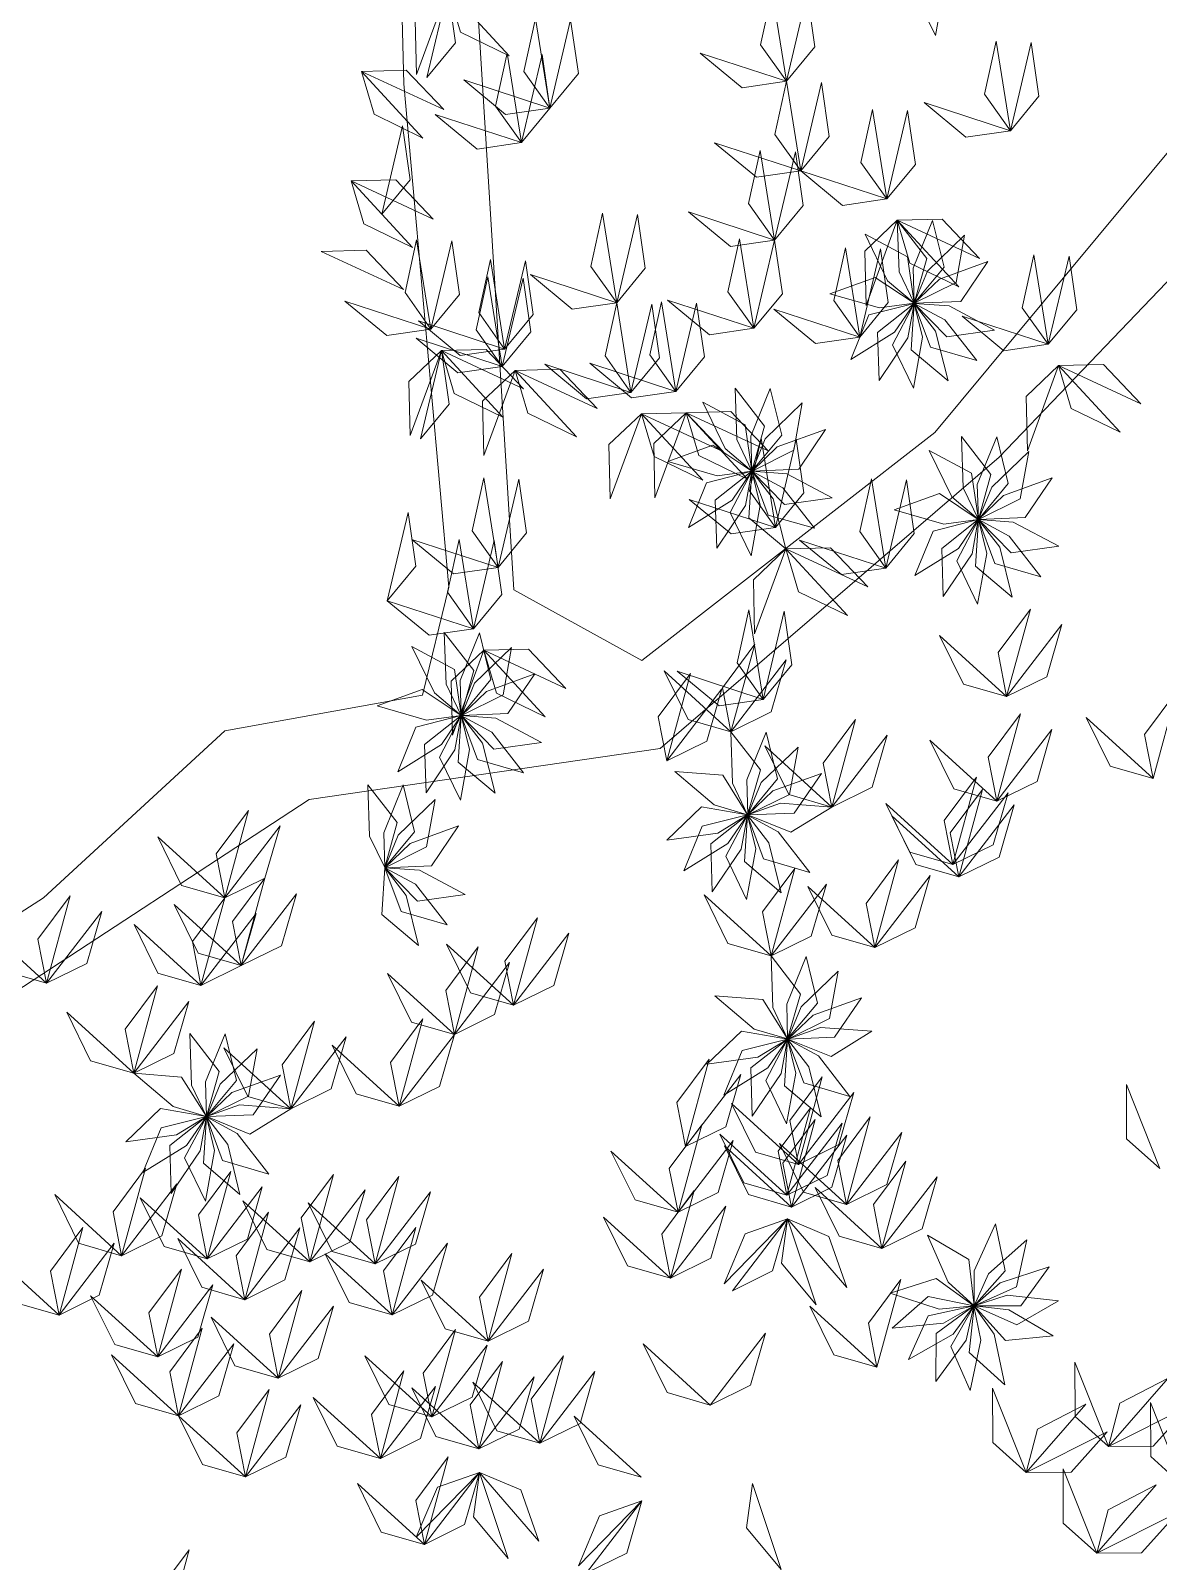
# Model space of a CAD drawing. Header units: inches. Extents: x -422522 to 22891, y -2973 to 414515.
# Drawn here: x 6927.7 to 7002.3, y 10839.8 to 10941.1 of the extents above; entities that cross this region are included whole.
import ezdxf

# ---------------------------------------------------------------- set-up
doc = ezdxf.new("R2010")
doc.units = ezdxf.units.IN
doc.header["$MEASUREMENT"] = 0
doc.layers.add('ARREDAMENTO', color=8, linetype='Continuous', lineweight=18)

msp = doc.modelspace()

# ---------------------------------------------------------------- linework, layer by layer
at = {"layer": 'ARREDAMENTO', "linetype": 'Continuous', "lineweight": 0}
msp.add_lwpolyline([(6925.35, 10876.62), (6946.11, 10890.2), (6969.34, 10893.58), (6991.77, 10912.86), (7014.38, 10936.46), (7024.74, 10977.89), (7007.24, 10938.2), (6987.51, 10914.48), (6968.13, 10899.4), (6959.67, 10904.07), (6957.06, 10946.03), (6958.3, 10976.28), (6957.62, 10995.07), (6951.83, 10959.23), (6952.38, 10937.56), (6955.35, 10904.25), (6953.61, 10897.11), (6940.53, 10894.76), (6928.53, 10883.7), (6913.71, 10874.21)], dxfattribs=at)
at = {"layer": 'ARREDAMENTO', "lineweight": 0}
for points in [[(6987.56, 10940.75), (6988.15, 10944.1), (6987.6, 10946.34), (6986.18, 10943.61), (6987.56, 10940.75)], [(6955.29, 10943.81), (6953.14, 10941.77), (6953.23, 10938.18), (6955.29, 10943.81)], [(6953.91, 10937.97), (6955.8, 10940.26), (6955.29, 10943.81), (6953.91, 10937.97)], [(6955.29, 10943.81), (6956.13, 10940.97), (6959.36, 10939.41), (6955.29, 10943.81)], [(6977.7, 10937.72), (6975.98, 10940.14), (6976.75, 10943.64), (6977.7, 10937.72)], [(6977.7, 10937.72), (6979.58, 10940.01), (6979.07, 10943.56), (6977.7, 10937.72)], [(6962.05, 10935.95), (6960.33, 10938.37), (6961.1, 10941.88), (6962.05, 10935.95)], [(6962.05, 10935.95), (6963.94, 10938.24), (6963.42, 10941.79), (6962.05, 10935.95)], [(6992.52, 10934.45), (6990.8, 10936.86), (6991.57, 10940.37), (6992.52, 10934.45)], [(6992.52, 10934.45), (6994.4, 10936.73), (6993.89, 10940.29), (6992.52, 10934.45)], [(6960.16, 10933.67), (6958.45, 10936.08), (6959.21, 10939.59), (6960.16, 10933.67)], [(6960.16, 10933.67), (6962.05, 10935.95), (6961.54, 10939.5), (6960.16, 10933.67)], [(6977.7, 10937.72), (6974.76, 10937.3), (6972, 10939.58), (6977.7, 10937.72)], [(6949.58, 10938.38), (6952.54, 10938.45), (6955.02, 10935.85), (6949.58, 10938.38)], [(6949.58, 10938.38), (6950.42, 10935.54), (6953.65, 10933.97), (6949.58, 10938.38)], [(6962.05, 10935.95), (6959.12, 10935.53), (6956.35, 10937.81), (6962.05, 10935.95)], [(6978.65, 10931.8), (6976.93, 10934.21), (6977.7, 10937.72), (6978.65, 10931.8)], [(6978.65, 10931.8), (6980.53, 10934.08), (6980.02, 10937.64), (6978.65, 10931.8)], [(6984.35, 10929.94), (6982.63, 10932.35), (6983.4, 10935.86), (6984.35, 10929.94)], [(6992.52, 10934.45), (6989.58, 10934.02), (6986.81, 10936.31), (6992.52, 10934.45)], [(6950.92, 10928.93), (6952.81, 10931.21), (6952.3, 10934.77), (6950.92, 10928.93)], [(6960.16, 10933.67), (6957.23, 10933.24), (6954.46, 10935.53), (6960.16, 10933.67)], [(6984.35, 10929.94), (6986.23, 10932.22), (6985.72, 10935.78), (6984.35, 10929.94)], [(6978.65, 10931.8), (6975.71, 10931.37), (6972.94, 10933.66), (6978.65, 10931.8)], [(6976.92, 10927.22), (6975.2, 10929.64), (6975.97, 10933.14), (6976.92, 10927.22)], [(6976.92, 10927.22), (6978.81, 10929.51), (6978.3, 10933.06), (6976.92, 10927.22)], [(6984.35, 10929.94), (6981.41, 10929.51), (6978.65, 10931.8), (6984.35, 10929.94)], [(6948.89, 10931.13), (6951.85, 10931.2), (6954.33, 10928.6), (6948.89, 10931.13)], [(6948.89, 10931.13), (6949.73, 10928.29), (6952.96, 10926.73), (6948.89, 10931.13)], [(6966.47, 10923.07), (6964.75, 10925.48), (6965.52, 10928.99), (6966.47, 10923.07)], [(6966.47, 10923.07), (6968.35, 10925.35), (6967.84, 10928.9), (6966.47, 10923.07)], [(6976.92, 10927.22), (6973.99, 10926.8), (6971.22, 10929.08), (6976.92, 10927.22)], [(6985.03, 10928.53), (6982.89, 10926.48), (6982.97, 10922.89), (6985.03, 10928.53)], [(6985.03, 10928.53), (6988, 10928.6), (6990.47, 10926), (6985.03, 10928.53)], [(6985.03, 10928.53), (6985.15, 10925.12), (6986.16, 10923.04), (6986.99, 10926.01), (6985.03, 10928.53)], [(6985.03, 10928.53), (6985.87, 10925.68), (6989.1, 10924.12), (6985.03, 10928.53)], [(6987.36, 10928.51), (6986.09, 10925.35), (6986.16, 10923.04), (6988.13, 10925.42), (6987.36, 10928.51)], [(6954.18, 10921.32), (6952.47, 10923.74), (6953.23, 10927.24), (6954.18, 10921.32)], [(6954.18, 10921.32), (6956.07, 10923.61), (6955.56, 10927.16), (6954.18, 10921.32)], [(6975.55, 10921.38), (6973.83, 10923.8), (6974.6, 10927.3), (6975.55, 10921.38)], [(6975.55, 10921.38), (6977.43, 10923.67), (6976.92, 10927.22), (6975.55, 10921.38)], [(6982.56, 10920.79), (6980.84, 10923.21), (6981.61, 10926.71), (6982.56, 10920.79)], [(6982.9, 10927.6), (6984.39, 10924.53), (6986.15, 10923.04), (6985.7, 10926.1), (6982.9, 10927.6)], [(6989.48, 10927.54), (6987.03, 10925.17), (6986.16, 10923.04), (6988.92, 10924.41), (6989.48, 10927.54)], [(6946.92, 10926.47), (6949.88, 10926.54), (6952.36, 10923.95), (6946.92, 10926.47)], [(6959.05, 10920.01), (6957.34, 10922.43), (6958.11, 10925.93), (6959.05, 10920.01)], [(6959.05, 10920.01), (6960.94, 10922.3), (6960.43, 10925.85), (6959.05, 10920.01)], [(6982.56, 10920.79), (6984.44, 10923.08), (6983.93, 10926.63), (6982.56, 10920.79)], [(6991.03, 10925.8), (6987.83, 10924.63), (6986.16, 10923.04), (6989.24, 10923.16), (6991.03, 10925.8)], [(6995.02, 10920.33), (6993.3, 10922.74), (6994.07, 10926.25), (6995.02, 10920.33)], [(6995.02, 10920.33), (6996.91, 10922.61), (6996.4, 10926.16), (6995.02, 10920.33)], [(6958.9, 10918.86), (6957.18, 10921.28), (6957.95, 10924.78), (6958.9, 10918.86)], [(6958.9, 10918.86), (6960.79, 10921.15), (6960.27, 10924.7), (6958.9, 10918.86)], [(6966.47, 10923.07), (6963.53, 10922.64), (6960.76, 10924.93), (6966.47, 10923.07)], [(6980.58, 10923.67), (6983.86, 10922.73), (6986.15, 10923.04), (6983.58, 10924.75), (6980.58, 10923.67)], [(6954.18, 10921.32), (6951.25, 10920.9), (6948.48, 10923.18), (6954.18, 10921.32)], [(6967.41, 10917.14), (6965.7, 10919.56), (6966.47, 10923.07), (6967.41, 10917.14)], [(6967.41, 10917.14), (6969.3, 10919.43), (6968.79, 10922.98), (6967.41, 10917.14)], [(6970.38, 10917.21), (6968.66, 10919.63), (6969.43, 10923.14), (6970.38, 10917.21)], [(6975.55, 10921.38), (6972.61, 10920.96), (6969.84, 10923.24), (6975.55, 10921.38)], [(6970.38, 10917.21), (6972.27, 10919.5), (6971.75, 10923.05), (6970.38, 10917.21)], [(6982.56, 10920.79), (6979.62, 10920.37), (6976.86, 10922.65), (6982.56, 10920.79)], [(6981.96, 10919.32), (6984.85, 10921.13), (6986.14, 10923.03), (6983.16, 10922.27), (6981.96, 10919.32)], [(6983.83, 10917.93), (6985.74, 10920.76), (6986.15, 10923.03), (6983.73, 10921.11), (6983.83, 10917.93)], [(6986.11, 10917.43), (6986.7, 10920.79), (6986.15, 10923.03), (6984.72, 10920.29), (6986.11, 10917.43)], [(6988.39, 10917.9), (6987.57, 10921.2), (6986.15, 10923.03), (6985.96, 10919.95), (6988.39, 10917.9)], [(6990.29, 10919.25), (6988.19, 10921.94), (6986.16, 10923.03), (6987.23, 10920.14), (6990.29, 10919.25)], [(6991.47, 10921.26), (6988.46, 10922.86), (6986.16, 10923.03), (6988.32, 10920.82), (6991.47, 10921.26)], [(6959.05, 10920.01), (6956.12, 10919.59), (6953.35, 10921.87), (6959.05, 10920.01)], [(6995.02, 10920.33), (6992.09, 10919.9), (6989.32, 10922.19), (6995.02, 10920.33)], [(6958.9, 10918.86), (6955.96, 10918.44), (6953.2, 10920.72), (6958.9, 10918.86)], [(6954.87, 10919.91), (6952.72, 10917.87), (6952.81, 10914.28), (6954.87, 10919.91)], [(6953.49, 10914.07), (6955.38, 10916.36), (6954.87, 10919.91), (6953.49, 10914.07)], [(6954.87, 10919.91), (6957.83, 10919.98), (6960.31, 10917.38), (6954.87, 10919.91)], [(6954.87, 10919.91), (6955.71, 10917.07), (6958.94, 10915.5), (6954.87, 10919.91)], [(6959.74, 10918.6), (6957.59, 10916.56), (6957.68, 10912.97), (6959.74, 10918.6)], [(6959.74, 10918.6), (6962.7, 10918.67), (6965.18, 10916.07), (6959.74, 10918.6)], [(6959.74, 10918.6), (6960.58, 10915.76), (6963.81, 10914.2), (6959.74, 10918.6)], [(6967.41, 10917.14), (6964.48, 10916.72), (6961.71, 10919.01), (6967.41, 10917.14)], [(6970.38, 10917.21), (6967.44, 10916.79), (6964.68, 10919.08), (6970.38, 10917.21)], [(6995.71, 10918.92), (6993.56, 10916.87), (6993.65, 10913.28), (6995.71, 10918.92)], [(6995.71, 10918.92), (6998.67, 10918.99), (7001.15, 10916.39), (6995.71, 10918.92)], [(6995.71, 10918.92), (6996.55, 10916.07), (6999.78, 10914.51), (6995.71, 10918.92)], [(6974.3, 10917.42), (6974.42, 10914.02), (6975.42, 10911.94), (6976.25, 10914.91), (6974.3, 10917.42)], [(6976.63, 10917.4), (6975.35, 10914.24), (6975.42, 10911.94), (6977.39, 10914.31), (6976.63, 10917.4)], [(6968.1, 10915.73), (6965.95, 10913.69), (6966.04, 10910.1), (6968.1, 10915.73)], [(6968.1, 10915.73), (6971.06, 10915.8), (6973.54, 10913.21), (6968.1, 10915.73)], [(6968.1, 10915.73), (6968.94, 10912.89), (6972.17, 10911.33), (6968.1, 10915.73)], [(6971.06, 10915.8), (6968.92, 10913.76), (6969, 10910.17), (6971.06, 10915.8)], [(6971.06, 10915.8), (6974.03, 10915.88), (6976.5, 10913.28), (6971.06, 10915.8)], [(6971.06, 10915.8), (6971.9, 10912.96), (6975.13, 10911.4), (6971.06, 10915.8)], [(6972.16, 10916.49), (6973.65, 10913.43), (6975.42, 10911.94), (6974.97, 10914.99), (6972.16, 10916.49)], [(6978.75, 10916.44), (6976.3, 10914.07), (6975.43, 10911.93), (6978.19, 10913.31), (6978.75, 10916.44)], [(6980.29, 10914.69), (6977.09, 10913.53), (6975.43, 10911.93), (6978.51, 10912.06), (6980.29, 10914.69)], [(6969.85, 10912.56), (6973.12, 10911.62), (6975.41, 10911.94), (6972.84, 10913.64), (6969.85, 10912.56)], [(6976.97, 10908.2), (6975.25, 10910.62), (6976.02, 10914.12), (6976.97, 10908.2)], [(6976.97, 10908.2), (6978.86, 10910.49), (6978.35, 10914.04), (6976.97, 10908.2)], [(6989.28, 10914.23), (6989.4, 10910.82), (6990.4, 10908.74), (6991.23, 10911.71), (6989.28, 10914.23)], [(6991.61, 10914.21), (6990.33, 10911.05), (6990.41, 10908.74), (6992.37, 10911.12), (6991.61, 10914.21)], [(6987.14, 10913.29), (6988.64, 10910.23), (6990.4, 10908.74), (6989.95, 10911.79), (6987.14, 10913.29)], [(6993.73, 10913.24), (6991.28, 10910.87), (6990.41, 10908.74), (6993.17, 10910.11), (6993.73, 10913.24)], [(6958.62, 10905.56), (6956.9, 10907.98), (6957.67, 10911.48), (6958.62, 10905.56)], [(6971.22, 10908.21), (6974.11, 10910.02), (6975.41, 10911.93), (6972.42, 10911.16), (6971.22, 10908.21)], [(6973.1, 10906.83), (6975, 10909.66), (6975.41, 10911.93), (6972.99, 10910.01), (6973.1, 10906.83)], [(6975.37, 10906.33), (6975.96, 10909.68), (6975.41, 10911.92), (6973.98, 10909.19), (6975.37, 10906.33)], [(6977.66, 10906.79), (6976.83, 10910.1), (6975.42, 10911.92), (6975.22, 10908.84), (6977.66, 10906.79)], [(6979.55, 10908.15), (6977.45, 10910.83), (6975.42, 10911.92), (6976.5, 10909.03), (6979.55, 10908.15)], [(6980.73, 10910.16), (6977.72, 10911.76), (6975.42, 10911.92), (6977.58, 10909.72), (6980.73, 10910.16)], [(6995.28, 10911.5), (6992.07, 10910.33), (6990.41, 10908.73), (6993.49, 10908.86), (6995.28, 10911.5)], [(6958.62, 10905.56), (6960.5, 10907.85), (6959.99, 10911.4), (6958.62, 10905.56)], [(6984.28, 10905.51), (6982.56, 10907.93), (6983.33, 10911.43), (6984.28, 10905.51)], [(6984.28, 10905.51), (6986.16, 10907.8), (6985.65, 10911.35), (6984.28, 10905.51)], [(6976.97, 10908.2), (6974.04, 10907.78), (6971.27, 10910.06), (6976.97, 10908.2)], [(6984.83, 10909.37), (6988.11, 10908.43), (6990.39, 10908.74), (6987.82, 10910.45), (6984.83, 10909.37)], [(6951.28, 10903.36), (6953.17, 10905.65), (6952.66, 10909.2), (6951.28, 10903.36)], [(6986.2, 10905.02), (6989.09, 10906.82), (6990.39, 10908.73), (6987.4, 10907.96), (6986.2, 10905.02)], [(6988.08, 10903.63), (6989.98, 10906.46), (6990.39, 10908.73), (6987.98, 10906.81), (6988.08, 10903.63)], [(6990.35, 10903.13), (6990.95, 10906.49), (6990.4, 10908.73), (6988.97, 10905.99), (6990.35, 10903.13)], [(6992.64, 10903.6), (6991.81, 10906.9), (6990.4, 10908.72), (6990.21, 10905.65), (6992.64, 10903.6)], [(6994.53, 10904.95), (6992.44, 10907.64), (6990.4, 10908.73), (6991.48, 10905.83), (6994.53, 10904.95)], [(6995.72, 10906.96), (6992.71, 10908.56), (6990.41, 10908.73), (6992.56, 10906.52), (6995.72, 10906.96)], [(6958.62, 10905.56), (6955.68, 10905.14), (6952.91, 10907.42), (6958.62, 10905.56)], [(6956.99, 10901.5), (6955.27, 10903.92), (6956.04, 10907.42), (6956.99, 10901.5)], [(6956.99, 10901.5), (6958.87, 10903.78), (6958.36, 10907.34), (6956.99, 10901.5)], [(6977.66, 10906.79), (6975.51, 10904.75), (6975.59, 10901.16), (6977.66, 10906.79)], [(6977.66, 10906.79), (6980.62, 10906.86), (6983.09, 10904.27), (6977.66, 10906.79)], [(6977.66, 10906.79), (6978.49, 10903.95), (6981.73, 10902.39), (6977.66, 10906.79)], [(6984.28, 10905.51), (6981.34, 10905.09), (6978.57, 10907.37), (6984.28, 10905.51)], [(6956.99, 10901.5), (6954.05, 10901.08), (6951.28, 10903.36), (6956.99, 10901.5)], [(6976.17, 10896.83), (6974.45, 10899.25), (6975.22, 10902.76), (6976.17, 10896.83)], [(6976.17, 10896.83), (6978.06, 10899.12), (6977.55, 10902.67), (6976.17, 10896.83)], [(6992.27, 10897.02), (6991.7, 10899.93), (6993.84, 10902.81), (6992.27, 10897.02)], [(6992.27, 10897.02), (6994.93, 10898.33), (6995.92, 10901.78), (6992.27, 10897.02)], [(6955.06, 10901.26), (6955.18, 10897.85), (6956.18, 10895.77), (6957.01, 10898.74), (6955.06, 10901.26)], [(6957.39, 10901.24), (6956.11, 10898.08), (6956.18, 10895.77), (6958.15, 10898.15), (6957.39, 10901.24)], [(6974.03, 10894.69), (6973.46, 10897.6), (6975.6, 10900.48), (6974.03, 10894.69)], [(6992.27, 10897.02), (6989.42, 10897.84), (6987.83, 10901.06), (6992.27, 10897.02)], [(6952.92, 10900.33), (6954.41, 10897.26), (6956.18, 10895.77), (6955.73, 10898.82), (6952.92, 10900.33)], [(6957.67, 10900.09), (6955.52, 10898.04), (6955.61, 10894.46), (6957.67, 10900.09)], [(6959.51, 10900.27), (6957.06, 10897.9), (6956.19, 10895.77), (6958.95, 10897.14), (6959.51, 10900.27)], [(6957.67, 10900.09), (6960.63, 10900.16), (6963.11, 10897.56), (6957.67, 10900.09)], [(6957.67, 10900.09), (6958.51, 10897.25), (6961.74, 10895.68), (6957.67, 10900.09)], [(6974.03, 10894.69), (6976.69, 10896), (6977.69, 10899.45), (6974.03, 10894.69)], [(6961.05, 10898.53), (6957.85, 10897.36), (6956.19, 10895.76), (6959.27, 10895.89), (6961.05, 10898.53)], [(6969.78, 10892.77), (6969.21, 10895.67), (6971.35, 10898.55), (6969.78, 10892.77)], [(6974.03, 10894.69), (6971.19, 10895.51), (6969.6, 10898.73), (6974.03, 10894.69)], [(6976.17, 10896.83), (6973.24, 10896.41), (6970.47, 10898.69), (6976.17, 10896.83)], [(6950.61, 10896.4), (6953.88, 10895.46), (6956.17, 10895.77), (6953.6, 10897.48), (6950.61, 10896.4)], [(6969.78, 10892.77), (6972.44, 10894.07), (6973.43, 10897.52), (6969.78, 10892.77)], [(7001.96, 10891.59), (7001.39, 10894.5), (7003.53, 10897.38), (7001.96, 10891.59)], [(6951.98, 10892.05), (6954.87, 10893.85), (6956.17, 10895.76), (6953.18, 10894.99), (6951.98, 10892.05)], [(6953.86, 10890.66), (6955.76, 10893.49), (6956.17, 10895.76), (6953.75, 10893.84), (6953.86, 10890.66)], [(6956.13, 10890.16), (6956.72, 10893.52), (6956.17, 10895.76), (6954.74, 10893.02), (6956.13, 10890.16)], [(6958.42, 10890.63), (6957.59, 10893.93), (6956.18, 10895.76), (6955.98, 10892.68), (6958.42, 10890.63)], [(6960.31, 10891.98), (6958.21, 10894.67), (6956.18, 10895.76), (6957.26, 10892.86), (6960.31, 10891.98)], [(6961.49, 10893.99), (6958.48, 10895.59), (6956.18, 10895.76), (6958.34, 10893.55), (6961.49, 10893.99)], [(6980.71, 10889.71), (6980.14, 10892.62), (6982.28, 10895.5), (6980.71, 10889.71)], [(6991.62, 10890.09), (6991.05, 10893), (6993.19, 10895.88), (6991.62, 10890.09)], [(7001.96, 10891.59), (6999.11, 10892.41), (6997.53, 10895.63), (7001.96, 10891.59)], [(6974.03, 10894.69), (6974.14, 10891.28), (6975.13, 10889.2), (6975.98, 10892.17), (6974.03, 10894.69)], [(6976.36, 10894.66), (6975.07, 10891.51), (6975.14, 10889.2), (6977.11, 10891.57), (6976.36, 10894.66)], [(6980.71, 10889.71), (6983.37, 10891.02), (6984.36, 10894.46), (6980.71, 10889.71)], [(6991.62, 10890.09), (6994.28, 10891.4), (6995.27, 10894.85), (6991.62, 10890.09)], [(6978.48, 10893.68), (6976.02, 10891.33), (6975.14, 10889.2), (6977.91, 10890.55), (6978.48, 10893.68)], [(6980.71, 10889.71), (6977.86, 10890.53), (6976.28, 10893.75), (6980.71, 10889.71)], [(6991.62, 10890.09), (6988.77, 10890.91), (6987.18, 10894.13), (6991.62, 10890.09)], [(6970.31, 10892.06), (6972.91, 10889.85), (6975.12, 10889.2), (6973.48, 10891.81), (6970.31, 10892.06)], [(6980.02, 10891.93), (6976.81, 10890.78), (6975.14, 10889.19), (6978.22, 10889.31), (6980.02, 10891.93)], [(6988.71, 10885.9), (6988.14, 10888.81), (6990.28, 10891.69), (6988.71, 10885.9)], [(6950, 10891.19), (6950.12, 10887.79), (6951.12, 10885.71), (6951.95, 10888.68), (6950, 10891.19)], [(6952.33, 10891.17), (6951.05, 10888.01), (6951.13, 10885.71), (6953.09, 10888.08), (6952.33, 10891.17)], [(6954.45, 10890.21), (6952, 10887.84), (6951.13, 10885.7), (6953.89, 10887.08), (6954.45, 10890.21)], [(6989.11, 10885.09), (6988.54, 10888), (6990.68, 10890.88), (6989.11, 10885.09)], [(6988.71, 10885.9), (6991.37, 10887.21), (6992.37, 10890.66), (6988.71, 10885.9)], [(6940.53, 10883.7), (6939.96, 10886.61), (6942.1, 10889.49), (6940.53, 10883.7)], [(6969.78, 10887.53), (6973.15, 10887.99), (6975.12, 10889.19), (6972.08, 10889.72), (6969.78, 10887.53)], [(6980.71, 10889.71), (6977.31, 10889.96), (6975.14, 10889.19), (6978, 10888.04), (6980.71, 10889.71)], [(6988.71, 10885.9), (6985.86, 10886.72), (6984.28, 10889.94), (6988.71, 10885.9)], [(6989.11, 10885.09), (6991.77, 10886.4), (6992.77, 10889.85), (6989.11, 10885.09)], [(6940.53, 10883.7), (6943.19, 10885.01), (6944.19, 10888.46), (6940.53, 10883.7)], [(6956, 10888.46), (6952.8, 10887.3), (6951.13, 10885.7), (6954.21, 10885.83), (6956, 10888.46)], [(6970.92, 10885.5), (6973.82, 10887.29), (6975.12, 10889.19), (6972.13, 10888.44), (6970.92, 10885.5)], [(6972.78, 10884.1), (6974.7, 10886.92), (6975.12, 10889.19), (6972.7, 10887.28), (6972.78, 10884.1)], [(6975.06, 10883.59), (6975.67, 10886.94), (6975.13, 10889.18), (6973.68, 10886.46), (6975.06, 10883.59)], [(6977.34, 10884.04), (6976.53, 10887.35), (6975.13, 10889.18), (6974.92, 10886.11), (6977.34, 10884.04)], [(6979.25, 10885.39), (6977.16, 10888.08), (6975.13, 10889.18), (6976.19, 10886.29), (6979.25, 10885.39)], [(6989.11, 10885.09), (6986.27, 10885.91), (6984.68, 10889.13), (6989.11, 10885.09)], [(6940.53, 10883.7), (6937.68, 10884.52), (6936.1, 10887.74), (6940.53, 10883.7)], [(6983.55, 10880.42), (6982.98, 10883.33), (6985.12, 10886.21), (6983.55, 10880.42)], [(6953.36, 10880.56), (6952.53, 10883.87), (6951.12, 10885.69), (6950.93, 10882.61), (6953.36, 10880.56)], [(6955.26, 10881.92), (6953.16, 10884.6), (6951.12, 10885.69), (6952.2, 10882.8), (6955.26, 10881.92)], [(6956.44, 10883.93), (6953.43, 10885.53), (6951.13, 10885.69), (6953.29, 10883.49), (6956.44, 10883.93)], [(6976.68, 10879.86), (6976.11, 10882.77), (6978.25, 10885.65), (6976.68, 10879.86)], [(6983.55, 10880.42), (6986.21, 10881.73), (6987.2, 10885.18), (6983.55, 10880.42)], [(6941.62, 10879.22), (6941.05, 10882.13), (6943.19, 10885.01), (6941.62, 10879.22)], [(6976.68, 10879.86), (6979.34, 10881.17), (6980.34, 10884.61), (6976.68, 10879.86)], [(6983.55, 10880.42), (6980.7, 10881.24), (6979.12, 10884.46), (6983.55, 10880.42)], [(6928.74, 10878.05), (6928.17, 10880.96), (6930.31, 10883.84), (6928.74, 10878.05)], [(6941.62, 10879.22), (6938.77, 10880.04), (6937.19, 10883.26), (6941.62, 10879.22)], [(6938.96, 10877.91), (6938.39, 10880.82), (6940.53, 10883.7), (6938.96, 10877.91)], [(6941.62, 10879.22), (6944.28, 10880.53), (6945.28, 10883.98), (6941.62, 10879.22)], [(6976.68, 10879.86), (6973.83, 10880.68), (6972.25, 10883.9), (6976.68, 10879.86)], [(6928.74, 10878.05), (6931.4, 10879.36), (6932.39, 10882.81), (6928.74, 10878.05)], [(6938.96, 10877.91), (6941.62, 10879.22), (6942.62, 10882.67), (6938.96, 10877.91)], [(6959.65, 10876.6), (6959.07, 10879.51), (6961.22, 10882.39), (6959.65, 10876.6)], [(6928.74, 10878.05), (6925.89, 10878.87), (6924.31, 10882.09), (6928.74, 10878.05)], [(6938.96, 10877.91), (6936.11, 10878.73), (6934.53, 10881.95), (6938.96, 10877.91)], [(6959.65, 10876.6), (6962.31, 10877.91), (6963.3, 10881.36), (6959.65, 10876.6)], [(6955.73, 10874.67), (6955.16, 10877.58), (6957.3, 10880.46), (6955.73, 10874.67)], [(6959.65, 10876.6), (6956.8, 10877.42), (6955.21, 10880.64), (6959.65, 10876.6)], [(6955.73, 10874.67), (6958.39, 10875.98), (6959.38, 10879.43), (6955.73, 10874.67)], [(6976.68, 10879.86), (6976.79, 10876.45), (6977.78, 10874.37), (6978.62, 10877.34), (6976.68, 10879.86)], [(6979.01, 10879.83), (6977.72, 10876.67), (6977.78, 10874.37), (6979.76, 10876.73), (6979.01, 10879.83)], [(6955.73, 10874.67), (6952.88, 10875.49), (6951.3, 10878.71), (6955.73, 10874.67)], [(6981.13, 10878.85), (6978.67, 10876.5), (6977.79, 10874.36), (6980.55, 10875.72), (6981.13, 10878.85)], [(6934.51, 10872.1), (6933.94, 10875.01), (6936.08, 10877.89), (6934.51, 10872.1)], [(6972.96, 10877.22), (6975.56, 10875.02), (6977.77, 10874.37), (6976.13, 10876.98), (6972.96, 10877.22)], [(6982.67, 10877.1), (6979.46, 10875.95), (6977.79, 10874.36), (6980.87, 10874.48), (6982.67, 10877.1)], [(6934.51, 10872.1), (6931.66, 10872.92), (6930.08, 10876.14), (6934.51, 10872.1)], [(6934.51, 10872.1), (6937.17, 10873.41), (6938.16, 10876.85), (6934.51, 10872.1)], [(6944.91, 10869.75), (6944.34, 10872.66), (6946.48, 10875.54), (6944.91, 10869.75)], [(6952.08, 10869.92), (6951.51, 10872.82), (6953.65, 10875.7), (6952.08, 10869.92)], [(6983.36, 10874.88), (6979.96, 10875.13), (6977.79, 10874.36), (6980.65, 10873.21), (6983.36, 10874.88)], [(6938.23, 10874.73), (6938.34, 10871.32), (6939.33, 10869.24), (6940.17, 10872.21), (6938.23, 10874.73)], [(6940.56, 10874.7), (6939.27, 10871.54), (6939.33, 10869.24), (6941.31, 10871.61), (6940.56, 10874.7)], [(6944.91, 10869.75), (6947.57, 10871.06), (6948.56, 10874.5), (6944.91, 10869.75)], [(6952.08, 10869.92), (6954.74, 10871.22), (6955.73, 10874.67), (6952.08, 10869.92)], [(6972.43, 10872.7), (6975.8, 10873.16), (6977.77, 10874.36), (6974.73, 10874.89), (6972.43, 10872.7)], [(6973.56, 10870.66), (6976.46, 10872.46), (6977.77, 10874.36), (6974.78, 10873.61), (6973.56, 10870.66)], [(6975.43, 10869.27), (6977.35, 10872.09), (6977.77, 10874.35), (6975.34, 10872.45), (6975.43, 10869.27)], [(6977.71, 10868.76), (6978.31, 10872.11), (6977.77, 10874.35), (6976.33, 10871.63), (6977.71, 10868.76)], [(6979.99, 10869.21), (6979.18, 10872.52), (6977.78, 10874.35), (6977.57, 10871.27), (6979.99, 10869.21)], [(6981.89, 10870.56), (6979.81, 10873.25), (6977.78, 10874.35), (6978.84, 10871.46), (6981.89, 10870.56)], [(6942.68, 10873.72), (6940.22, 10871.37), (6939.34, 10869.24), (6942.11, 10870.59), (6942.68, 10873.72)], [(6944.91, 10869.75), (6942.06, 10870.57), (6940.48, 10873.79), (6944.91, 10869.75)], [(6952.08, 10869.92), (6949.23, 10870.73), (6947.64, 10873.95), (6952.08, 10869.92)], [(6971.03, 10867.25), (6970.45, 10870.16), (6972.59, 10873.04), (6971.03, 10867.25)], [(6934.51, 10872.1), (6937.11, 10869.89), (6939.32, 10869.24), (6937.68, 10871.85), (6934.51, 10872.1)], [(6971.03, 10867.25), (6973.68, 10868.56), (6974.68, 10872.01), (6971.03, 10867.25)], [(6944.22, 10871.97), (6941.01, 10870.82), (6939.34, 10869.23), (6942.42, 10869.35), (6944.22, 10871.97)], [(6978.5, 10866.07), (6977.93, 10868.98), (6980.07, 10871.86), (6978.5, 10866.07)], [(7002.41, 10865.79), (7000.21, 10867.77), (7000.19, 10871.36), (7002.41, 10865.79)], [(6944.91, 10869.75), (6941.51, 10870), (6939.34, 10869.23), (6942.2, 10868.08), (6944.91, 10869.75)], [(6978.5, 10866.07), (6975.65, 10866.89), (6974.06, 10870.11), (6978.5, 10866.07)], [(6978.5, 10866.07), (6981.16, 10867.38), (6982.15, 10870.83), (6978.5, 10866.07)], [(6933.98, 10867.57), (6937.35, 10868.03), (6939.32, 10869.23), (6936.28, 10869.76), (6933.98, 10867.57)], [(6935.12, 10865.54), (6938.01, 10867.33), (6939.32, 10869.23), (6936.33, 10868.48), (6935.12, 10865.54)], [(6936.98, 10864.14), (6938.9, 10866.96), (6939.32, 10869.23), (6936.9, 10867.32), (6936.98, 10864.14)], [(6939.26, 10863.63), (6939.86, 10866.98), (6939.32, 10869.22), (6937.88, 10866.5), (6939.26, 10863.63)], [(6941.54, 10864.08), (6940.73, 10867.39), (6939.33, 10869.22), (6939.12, 10866.15), (6941.54, 10864.08)], [(6943.45, 10865.43), (6941.36, 10868.12), (6939.33, 10869.22), (6940.39, 10866.33), (6943.45, 10865.43)], [(6977.73, 10864.03), (6977.15, 10866.94), (6979.29, 10869.82), (6977.73, 10864.03)], [(6978.04, 10863.25), (6977.47, 10866.16), (6979.61, 10869.04), (6978.04, 10863.25)], [(6981.68, 10863.42), (6981.11, 10866.33), (6983.25, 10869.21), (6981.68, 10863.42)], [(6970.53, 10862.9), (6969.95, 10865.81), (6972.1, 10868.69), (6970.53, 10862.9)], [(6977.73, 10864.03), (6974.88, 10864.85), (6973.29, 10868.07), (6977.73, 10864.03)], [(6977.73, 10864.03), (6980.39, 10865.34), (6981.38, 10868.79), (6977.73, 10864.03)], [(6978.04, 10863.25), (6980.7, 10864.56), (6981.69, 10868.01), (6978.04, 10863.25)], [(6981.68, 10863.42), (6984.34, 10864.73), (6985.34, 10868.18), (6981.68, 10863.42)], [(6970.53, 10862.9), (6967.68, 10863.72), (6966.09, 10866.94), (6970.53, 10862.9)], [(6970.53, 10862.9), (6973.19, 10864.21), (6974.18, 10867.66), (6970.53, 10862.9)], [(6978.04, 10863.25), (6975.19, 10864.07), (6973.61, 10867.29), (6978.04, 10863.25)], [(6981.68, 10863.42), (6978.83, 10864.24), (6977.25, 10867.46), (6981.68, 10863.42)], [(6984.02, 10860.5), (6983.45, 10863.41), (6985.59, 10866.29), (6984.02, 10860.5)], [(6933.71, 10860.03), (6933.14, 10862.94), (6935.28, 10865.82), (6933.71, 10860.03)], [(6939.37, 10859.82), (6938.79, 10862.73), (6940.94, 10865.61), (6939.37, 10859.82)], [(6946.16, 10859.62), (6945.59, 10862.53), (6947.73, 10865.41), (6946.16, 10859.62)], [(6950.49, 10859.49), (6949.92, 10862.4), (6952.06, 10865.28), (6950.49, 10859.49)], [(6984.02, 10860.5), (6986.68, 10861.81), (6987.68, 10865.25), (6984.02, 10860.5)], [(6933.71, 10860.03), (6930.86, 10860.85), (6929.28, 10864.07), (6933.71, 10860.03)], [(6933.71, 10860.03), (6936.37, 10861.34), (6937.36, 10864.79), (6933.71, 10860.03)], [(6939.37, 10859.82), (6942.03, 10861.13), (6943.02, 10864.58), (6939.37, 10859.82)], [(6946.16, 10859.62), (6948.82, 10860.93), (6949.82, 10864.38), (6946.16, 10859.62)], [(6950.49, 10859.49), (6953.15, 10860.8), (6954.14, 10864.25), (6950.49, 10859.49)], [(6970.03, 10858.55), (6969.46, 10861.46), (6971.6, 10864.34), (6970.03, 10858.55)], [(6984.02, 10860.5), (6981.18, 10861.32), (6979.59, 10864.54), (6984.02, 10860.5)], [(6939.37, 10859.82), (6936.52, 10860.64), (6934.93, 10863.86), (6939.37, 10859.82)], [(6941.86, 10857.12), (6941.28, 10860.03), (6943.42, 10862.91), (6941.86, 10857.12)], [(6946.16, 10859.62), (6943.32, 10860.44), (6941.73, 10863.66), (6946.16, 10859.62)], [(6950.49, 10859.49), (6947.64, 10860.31), (6946.05, 10863.53), (6950.49, 10859.49)], [(6970.03, 10858.55), (6972.69, 10859.86), (6973.68, 10863.31), (6970.03, 10858.55)], [(6929.57, 10856.1), (6929, 10859.01), (6931.14, 10861.89), (6929.57, 10856.1)], [(6941.86, 10857.12), (6944.52, 10858.43), (6945.51, 10861.88), (6941.86, 10857.12)], [(6951.61, 10856.11), (6951.04, 10859.02), (6953.18, 10861.9), (6951.61, 10856.11)], [(6970.03, 10858.55), (6967.18, 10859.37), (6965.59, 10862.59), (6970.03, 10858.55)], [(6977.77, 10862.47), (6974.97, 10861.48), (6973.58, 10858.18), (6977.77, 10862.47)], [(6974.12, 10857.71), (6976.78, 10859.02), (6977.77, 10862.47), (6974.12, 10857.71)], [(6977.77, 10862.47), (6977.37, 10859.53), (6979.67, 10856.78), (6977.77, 10862.47)], [(6977.77, 10862.47), (6980.5, 10861.31), (6981.69, 10857.93), (6977.77, 10862.47)], [(6991.53, 10862.13), (6990.13, 10859.03), (6990.11, 10856.72), (6992.17, 10859.02), (6991.53, 10862.13)], [(6929.57, 10856.1), (6932.23, 10857.41), (6933.22, 10860.85), (6929.57, 10856.1)], [(6941.86, 10857.12), (6939.01, 10857.94), (6937.42, 10861.16), (6941.86, 10857.12)], [(6951.61, 10856.11), (6954.27, 10857.42), (6955.27, 10860.86), (6951.61, 10856.11)], [(6987.03, 10861.39), (6988.4, 10858.28), (6990.11, 10856.72), (6989.77, 10859.79), (6987.03, 10861.39)], [(6993.61, 10861.09), (6991.07, 10858.82), (6990.12, 10856.72), (6992.93, 10857.98), (6993.61, 10861.09)], [(6929.57, 10856.1), (6926.72, 10856.92), (6925.14, 10860.14), (6929.57, 10856.1)], [(6951.61, 10856.11), (6948.77, 10856.93), (6947.18, 10860.15), (6951.61, 10856.11)], [(6957.97, 10854.38), (6957.4, 10857.29), (6959.54, 10860.17), (6957.97, 10854.38)], [(6936.1, 10853.34), (6935.52, 10856.25), (6937.67, 10859.13), (6936.1, 10853.34)], [(6936.1, 10853.34), (6935.52, 10856.25), (6937.67, 10859.13), (6936.1, 10853.34)], [(6957.97, 10854.38), (6960.63, 10855.69), (6961.62, 10859.14), (6957.97, 10854.38)], [(6995.09, 10859.29), (6991.84, 10858.24), (6990.12, 10856.71), (6993.2, 10856.72), (6995.09, 10859.29)], [(6936.1, 10853.34), (6938.76, 10854.65), (6939.75, 10858.1), (6936.1, 10853.34)], [(6936.1, 10853.34), (6938.76, 10854.65), (6939.75, 10858.1), (6936.1, 10853.34)], [(6957.97, 10854.38), (6955.12, 10855.2), (6953.53, 10858.42), (6957.97, 10854.38)], [(6983.69, 10852.66), (6983.12, 10855.57), (6985.26, 10858.45), (6983.69, 10852.66)], [(6984.57, 10857.56), (6987.8, 10856.49), (6990.1, 10856.72), (6987.6, 10858.52), (6984.57, 10857.56)], [(6936.1, 10853.34), (6933.25, 10854.16), (6931.66, 10857.38), (6936.1, 10853.34)], [(6936.1, 10853.34), (6933.25, 10854.16), (6931.66, 10857.38), (6936.1, 10853.34)], [(6944.06, 10851.93), (6943.49, 10854.84), (6945.63, 10857.72), (6944.06, 10851.93)], [(6984.7, 10855.23), (6988.09, 10855.57), (6990.1, 10856.71), (6987.08, 10857.34), (6984.7, 10855.23)], [(6995.7, 10857.04), (6992.31, 10857.41), (6990.12, 10856.71), (6992.94, 10855.46), (6995.7, 10857.04)], [(6944.06, 10851.93), (6941.21, 10852.75), (6939.63, 10855.97), (6944.06, 10851.93)], [(6944.06, 10851.93), (6946.72, 10853.24), (6947.72, 10856.69), (6944.06, 10851.93)], [(6983.69, 10852.66), (6980.84, 10853.48), (6979.25, 10856.7), (6983.69, 10852.66)], [(6985.77, 10853.16), (6988.73, 10854.85), (6990.1, 10856.71), (6987.08, 10856.06), (6985.77, 10853.16)], [(6987.59, 10851.7), (6989.6, 10854.45), (6990.1, 10856.71), (6987.61, 10854.88), (6987.59, 10851.7)], [(6989.85, 10851.11), (6990.57, 10854.44), (6990.1, 10856.7), (6988.57, 10854.03), (6989.85, 10851.11)], [(6992.15, 10851.49), (6991.45, 10854.83), (6990.11, 10856.7), (6989.79, 10853.63), (6992.15, 10851.49)], [(6995.35, 10854.73), (6992.41, 10856.45), (6990.11, 10856.71), (6992.19, 10854.42), (6995.35, 10854.73)], [(6937.48, 10849.44), (6936.9, 10852.35), (6939.04, 10855.23), (6937.48, 10849.44)], [(6954.24, 10849.36), (6953.67, 10852.27), (6955.81, 10855.15), (6954.24, 10849.36)], [(6972.66, 10850.15), (6975.32, 10851.46), (6976.31, 10854.91), (6972.66, 10850.15)], [(6937.48, 10849.44), (6940.14, 10850.75), (6941.13, 10854.2), (6937.48, 10849.44)], [(6954.24, 10849.36), (6956.9, 10850.67), (6957.89, 10854.12), (6954.24, 10849.36)], [(6972.66, 10850.15), (6969.81, 10850.97), (6968.23, 10854.19), (6972.66, 10850.15)], [(6937.48, 10849.44), (6934.63, 10850.26), (6933.04, 10853.48), (6937.48, 10849.44)], [(6954.24, 10849.36), (6951.39, 10850.18), (6949.8, 10853.4), (6954.24, 10849.36)], [(6957.35, 10847.26), (6956.78, 10850.16), (6958.92, 10853.04), (6957.35, 10847.26)], [(6961.38, 10847.63), (6960.81, 10850.53), (6962.95, 10853.41), (6961.38, 10847.63)], [(6999, 10847.41), (6996.8, 10849.39), (6996.78, 10852.98), (6999, 10847.41)], [(6950.83, 10846.62), (6950.25, 10849.53), (6952.39, 10852.41), (6950.83, 10846.62)], [(6957.35, 10847.26), (6960.01, 10848.56), (6961, 10852.01), (6957.35, 10847.26)], [(6961.38, 10847.63), (6964.04, 10848.93), (6965.03, 10852.38), (6961.38, 10847.63)], [(6999, 10847.41), (6999.76, 10850.28), (7002.95, 10851.93), (6999, 10847.41)], [(6941.91, 10845.4), (6941.34, 10848.31), (6943.48, 10851.19), (6941.91, 10845.4)], [(6950.83, 10846.62), (6953.49, 10847.93), (6954.48, 10851.38), (6950.83, 10846.62)], [(6957.35, 10847.26), (6954.5, 10848.08), (6952.91, 10851.3), (6957.35, 10847.26)], [(6961.38, 10847.63), (6958.53, 10848.45), (6956.95, 10851.67), (6961.38, 10847.63)], [(6993.56, 10845.69), (6991.36, 10847.67), (6991.34, 10851.26), (6993.56, 10845.69)], [(6941.91, 10845.4), (6944.57, 10846.71), (6945.56, 10850.16), (6941.91, 10845.4)], [(6950.83, 10846.62), (6947.98, 10847.44), (6946.39, 10850.66), (6950.83, 10846.62)], [(6993.56, 10845.69), (6994.32, 10848.55), (6997.51, 10850.21), (6993.56, 10845.69)], [(6999, 10847.41), (7001.97, 10847.42), (7004.37, 10850.09), (6999, 10847.41)], [(7004, 10844.76), (7001.8, 10846.74), (7001.78, 10850.33), (7004, 10844.76)], [(6941.91, 10845.4), (6939.06, 10846.22), (6937.48, 10849.44), (6941.91, 10845.4)], [(6968.09, 10845.37), (6965.24, 10846.19), (6963.66, 10849.41), (6968.09, 10845.37)], [(6993.56, 10845.69), (6996.53, 10845.7), (6998.93, 10848.37), (6993.56, 10845.69)], [(6953.74, 10840.93), (6953.17, 10843.84), (6955.31, 10846.72), (6953.74, 10840.93)], [(6957.39, 10845.69), (6954.6, 10844.71), (6953.2, 10841.4), (6957.39, 10845.69)], [(6953.74, 10840.93), (6956.4, 10842.24), (6957.39, 10845.69), (6953.74, 10840.93)], [(6953.74, 10840.93), (6956.4, 10842.24), (6957.39, 10845.69), (6953.74, 10840.93)], [(6957.39, 10845.69), (6956.99, 10842.75), (6959.29, 10840), (6957.39, 10845.69)], [(6957.39, 10845.69), (6960.12, 10844.54), (6961.31, 10841.15), (6957.39, 10845.69)], [(6998.23, 10840.36), (6996.02, 10842.34), (6996.01, 10845.93), (6998.23, 10840.36)], [(6998.23, 10840.36), (6996.02, 10842.34), (6996.01, 10845.93), (6998.23, 10840.36)], [(6953.74, 10840.93), (6950.89, 10841.75), (6949.31, 10844.97), (6953.74, 10840.93)], [(6975.46, 10844.97), (6975.06, 10842.03), (6977.36, 10839.28), (6975.46, 10844.97)], [(6998.23, 10840.36), (6998.98, 10843.22), (7002.17, 10844.88), (6998.23, 10840.36)], [(6998.23, 10840.36), (6998.98, 10843.22), (7002.17, 10844.88), (6998.23, 10840.36)], [(6968.14, 10843.81), (6965.34, 10842.82), (6963.94, 10839.52), (6968.14, 10843.81)], [(6964.48, 10839.05), (6967.14, 10840.36), (6968.14, 10843.81), (6964.48, 10839.05)], [(6998.23, 10840.36), (7001.19, 10840.37), (7003.59, 10843.04), (6998.23, 10840.36)], [(6998.23, 10840.36), (7001.19, 10840.37), (7003.59, 10843.04), (6998.23, 10840.36)], [(6936.61, 10834.79), (6936.04, 10837.7), (6938.18, 10840.58), (6936.61, 10834.79)]]:
    msp.add_lwpolyline(points, dxfattribs=at)

doc.saveas('drawing.dxf')
